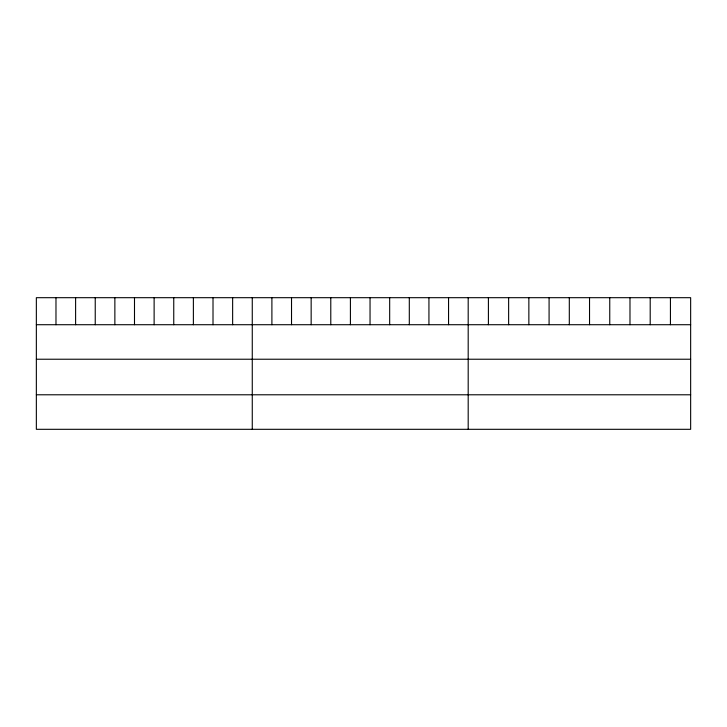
<?xml version="1.0" encoding="UTF-8"?>
<svg xmlns="http://www.w3.org/2000/svg" width="727" height="727" viewBox="0 0 727 727"><rect width="100%" height="100%" fill="white"/><g stroke="black" fill="none" stroke-linecap="round" stroke-linejoin="round"><path stroke-width="1.09" d="M690.65 324.715L690.65 429.312L36.35 429.312L36.35 297.688L690.65 297.688L690.65 324.715L36.35 324.715M36.35 359.229L690.65 359.229M36.35 394.788L690.65 394.788M670.43 297.688L670.43 324.715M650.202 297.688L650.202 324.715M629.982 297.688L629.982 324.715M609.753 297.688L609.753 324.715M589.533 297.688L589.533 324.715M569.305 297.688L569.305 324.715M549.085 297.688L549.085 324.715M528.856 297.688L528.856 324.715M508.636 297.688L508.636 324.715M488.408 297.688L488.408 324.715M468.188 297.688L468.188 429.312M448.559 297.688L448.559 324.715M428.93 297.688L428.93 324.715M409.301 297.688L409.301 324.715M389.672 297.688L389.672 324.715M370.043 297.688L370.043 324.715M350.414 297.688L350.414 324.715M330.785 297.688L330.785 324.715M311.156 297.688L311.156 324.715M291.527 297.688L291.527 324.715M271.898 297.688L271.898 324.715M252.269 297.688L252.269 429.312M232.64 297.688L232.64 324.715M213.011 297.688L213.011 324.715M193.382 297.688L193.382 324.715M173.753 297.688L173.753 324.715M154.124 297.688L154.124 324.715M134.495 297.688L134.495 324.715M114.866 297.688L114.866 324.715M95.237 297.688L95.237 324.715M75.608 297.688L75.608 324.715M55.979 297.688L55.979 324.715"/></g></svg>
